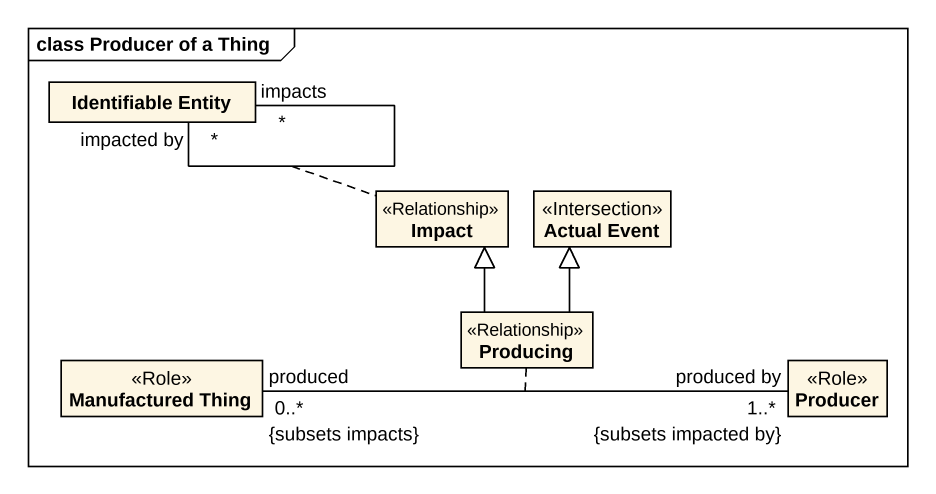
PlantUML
@startuml
mainframe class Producer of a Thing
hide circle
hide empty members
class "Identifiable Entity" as Identifiable_Entity
class Impact <<Relationship>>
class "Actual Event" as Actual_Event <<Intersection>>
class Producing <<Relationship>>
class "Manufactured Thing" as Manufactured_Thing <<Role>>
class Producer <<Role>>
Identifiable_Entity "impacted by\n*" -- "impacts\n*" Identifiable_Entity
(Identifiable_Entity, Identifiable_Entity) .. Impact
Producing -up-|> Impact
Producing -up-|> Actual_Event
Manufactured_Thing "produced\n0..*\n{subsets impacts}" -right- "produced by\n1..*\n{subsets impacted by}" Producer
(Manufactured_Thing, Producer) .. Producing
@enduml
